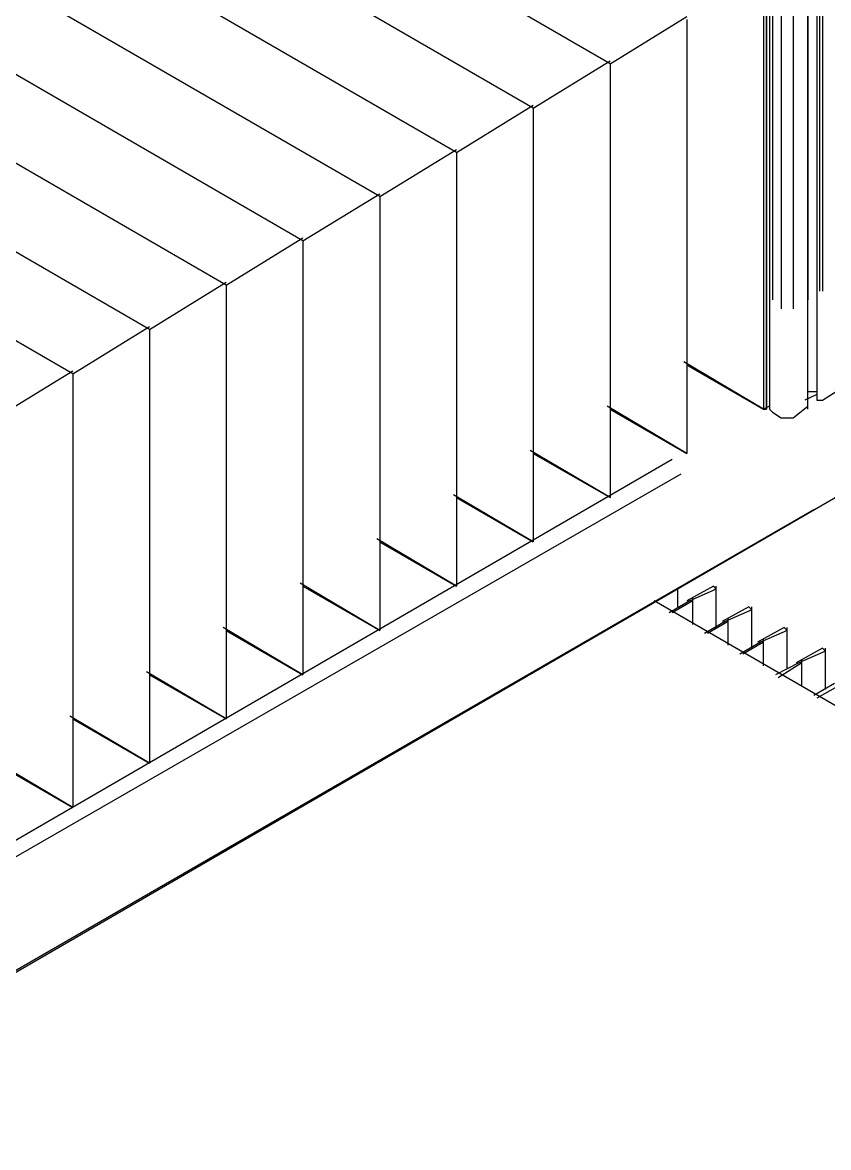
# Model space of a CAD drawing. Header units: inches. Extents: x 144 to 9879, y -166 to 6992.
# Drawn here: x 8766.6 to 9093.6, y 2702.2 to 3158.7 of the extents above; entities that cross this region are included whole.
import ezdxf

# ---------------------------------------------------------------- set-up
doc = ezdxf.new("R2010")
doc.units = ezdxf.units.IN
doc.header["$MEASUREMENT"] = 0

msp = doc.modelspace()

# ---------------------------------------------------------------- linework, layer by layer
at = {"color": 7}
for points in [[(9088.82, 3398.3), (9088.82, 3006.63)], [(9069.65, 3393.5), (9069.65, 3001.84)], [(9085.23, 3001.84), (9085.23, 3394.7)], [(9068.46, 3386.32), (9068.46, 3001.84)], [(9088.82, 3351.58), (9088.82, 3050.94)], [(9090.02, 3351.58), (9090.02, 3049.75)], [(9091.21, 3351.58), (9091.21, 3049.75)], [(9070.85, 3346.79), (9070.85, 3046.15)], [(9085.23, 3347.99), (9085.23, 3046.15)], [(9074.45, 3344.4), (9074.45, 3042.56)], [(9079.24, 3344.4), (9079.24, 3042.56)], [(9004.98, 3141.97), (8845.67, 3234.2)], [(8973.83, 3124.01), (8814.53, 3216.24)], [(8942.69, 3106.04), (8783.39, 3198.27)], [(8911.55, 3088.08), (8752.25, 3180.3)], [(9067.26, 3177.91), (9067.26, 3001.84)], [(9068.46, 3001.84), (9068.46, 3179.11)], [(8880.41, 3070.11), (8721.11, 3162.34)], [(9004.98, 3141.97), (9036.12, 3161.14)], [(9036.12, 3159.94), (9036.12, 2983.87)], [(8849.27, 3052.14), (8689.96, 3144.37)], [(8973.83, 3124.01), (9004.98, 3143.17)], [(9004.98, 3141.97), (9004.98, 2965.9)], [(8818.12, 3034.18), (8658.82, 3126.4)], [(8942.69, 3106.04), (8973.83, 3125.21)], [(8973.83, 3124.01), (8973.83, 2947.94)], [(8786.98, 3016.21), (8627.68, 3108.44)], [(8911.55, 3088.08), (8942.69, 3107.24)], [(8942.69, 3106.04), (8942.69, 2929.97)], [(8880.41, 3070.11), (8911.55, 3089.27)], [(8911.55, 3088.08), (8911.55, 2912)], [(8849.27, 3052.14), (8880.41, 3071.31)], [(8880.41, 3070.11), (8880.41, 2894.04)], [(8818.12, 3034.18), (8849.27, 3053.34)], [(8849.27, 3052.14), (8849.27, 2876.07)], [(8786.98, 3016.21), (8818.12, 3035.37)], [(8818.12, 3034.18), (8818.12, 2858.1)], [(9067.26, 3001.84), (9034.92, 3021)], [(9036.12, 3019.8), (9067.26, 3001.84)], [(8755.84, 2998.24), (8786.98, 3017.41)], [(8786.98, 3016.21), (8786.98, 2840.14)], [(9091.21, 3005.43), (9107.98, 3016.21)], [(9085.23, 3009.02), (9088.82, 3009.02)], [(9088.82, 3007.83), (9084.03, 3005.43)], [(9088.82, 3006.63), (9088.82, 3005.43)], [(9088.82, 3005.43), (9090.02, 3005.43)], [(9090.02, 3005.43), (9091.21, 3005.43)], [(9036.12, 2983.87), (9003.78, 3003.03)], [(9004.98, 3001.84), (9036.12, 2983.87)], [(9069.65, 3003.03), (9067.26, 3001.84)], [(9067.26, 3001.84), (9068.46, 3001.84)], [(9069.65, 3001.84), (9070.85, 3000.64)], [(9070.85, 3000.64), (9074.45, 2998.24)], [(9079.24, 2998.24), (9085.23, 3003.03)], [(9085.23, 3001.84), (9085.23, 3003.03)], [(9074.45, 2998.24), (9079.24, 2998.24)], [(8329.44, 2521.53), (9127.15, 2983.87)], [(8367.77, 2596.99), (9030.13, 2981.47)], [(9004.98, 2965.9), (8972.64, 2985.07)], [(8973.83, 2983.87), (9004.98, 2965.9)], [(9033.72, 2975.49), (8367.77, 2592.2)], [(8973.83, 2947.94), (8941.49, 2967.1)], [(8942.69, 2965.9), (8973.83, 2947.94)], [(8370.16, 2546.69), (9087.62, 2961.11)], [(8942.69, 2929.97), (8910.35, 2949.13)], [(8911.55, 2947.94), (8942.69, 2929.97)], [(8911.55, 2912), (8879.21, 2931.17)], [(8880.41, 2929.97), (8911.55, 2912)], [(9032.52, 2921.59), (9032.52, 2928.77)], [(9046.9, 2929.97), (9036.12, 2923.98)], [(9048.09, 2928.77), (9037.31, 2923.98)], [(9046.9, 2929.97), (9048.09, 2928.77)], [(9048.09, 2913.2), (9048.09, 2929.97)], [(9372.69, 2721.56), (9022.94, 2923.98)], [(9037.31, 2923.98), (9028.93, 2919.19)], [(9038.51, 2923.98), (9030.13, 2919.19)], [(9038.51, 2914.4), (9038.51, 2925.18)], [(9061.27, 2921.59), (9050.49, 2915.6)], [(9062.47, 2920.39), (9051.69, 2915.6)], [(9061.27, 2921.59), (9062.47, 2920.39)], [(9062.47, 2904.82), (9062.47, 2921.59)], [(8880.41, 2894.04), (8848.07, 2913.2)], [(9051.69, 2915.6), (9043.3, 2910.81)], [(9052.89, 2915.6), (9044.5, 2910.81)], [(9052.89, 2906.02), (9052.89, 2916.8)], [(9075.64, 2913.2), (9064.86, 2907.21)], [(9075.64, 2913.2), (9076.84, 2912)], [(9076.84, 2896.43), (9076.84, 2913.2)], [(8849.27, 2912), (8880.41, 2894.04)], [(9076.84, 2912), (9066.06, 2907.21)], [(9066.06, 2907.21), (9057.68, 2902.42)], [(9067.26, 2907.21), (9058.87, 2902.42)], [(9067.26, 2897.63), (9067.26, 2908.41)], [(9091.21, 2904.82), (9080.43, 2898.83)], [(9091.21, 2904.82), (9092.41, 2903.62)], [(9092.41, 2888.05), (9092.41, 2904.82)], [(9092.41, 2903.62), (9081.63, 2898.83)], [(9082.83, 2889.25), (9082.83, 2900.03)], [(8849.27, 2876.07), (8816.93, 2895.24)], [(9081.63, 2898.83), (9072.05, 2894.04)], [(9082.83, 2898.83), (9073.25, 2892.84)], [(8818.12, 2894.04), (8849.27, 2876.07)], [(9096.01, 2890.44), (9087.62, 2885.65)], [(9097.2, 2889.25), (9088.82, 2884.46)], [(8818.12, 2858.1), (8785.78, 2877.27)], [(8786.98, 2876.07), (8818.12, 2858.1)], [(8786.98, 2840.14), (8754.64, 2859.3)], [(8755.84, 2858.1), (8786.98, 2840.14)]]:
    msp.add_lwpolyline(points, dxfattribs=at)

doc.saveas('drawing.dxf')
